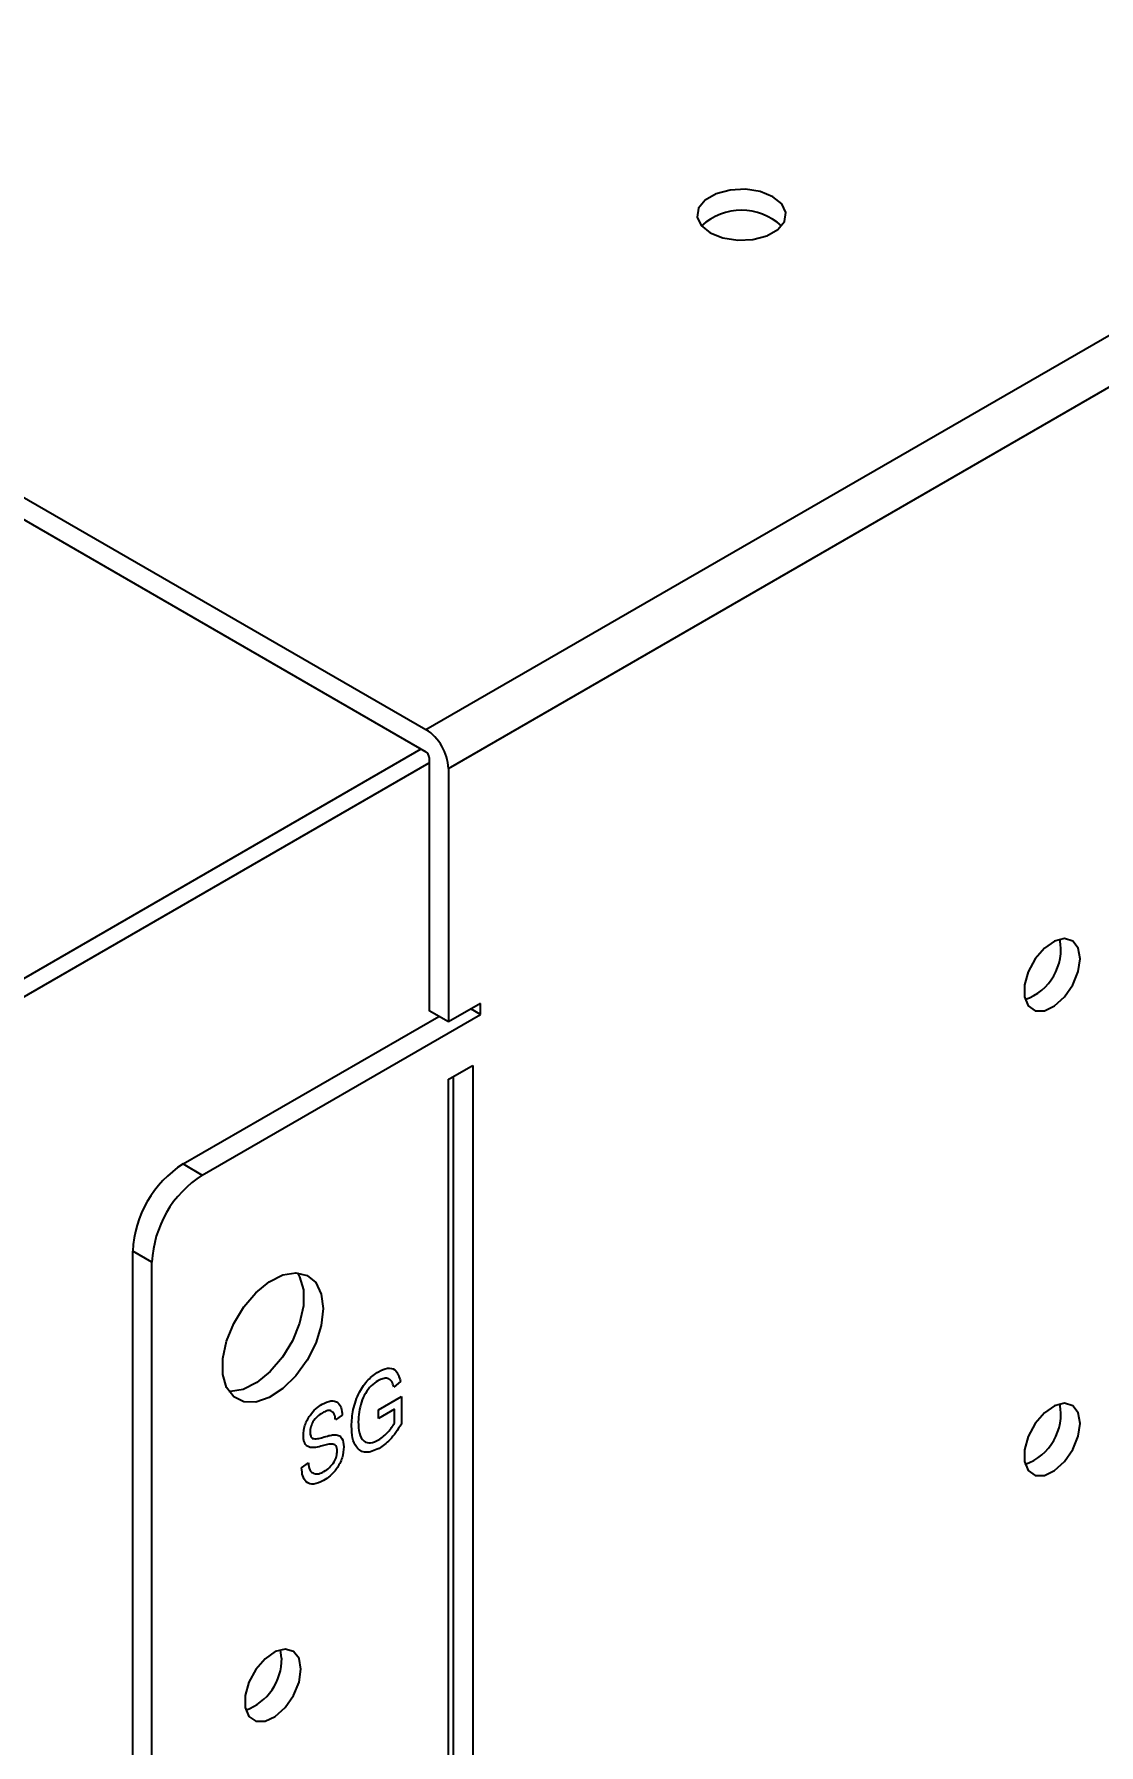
# Model space of a CAD drawing. Extents: x -4 to 14.5, y -14.9 to 0.3.
# Drawn here: x 2.337 to 4.207, y -13.228 to -10.222 of the extents above; entities that cross this region are included whole.
import ezdxf
from ezdxf import colors
from ezdxf.entities.mleader import LeaderData, LeaderLine
from ezdxf.math import Vec2, Vec3

# ---------------------------------------------------------------- set-up
doc = ezdxf.new("R2010")
doc.units = 0
doc.header["$LTSCALE"] = 0.5
doc.header["$MEASUREMENT"] = 0
doc.layers.get('0').update_dxf_attribs({"color": 255, "linetype": 'CONTINUOUS'})
for name, color, linetype in [('FAB DWG', 221, 'CONTINUOUS'), ('Housing', 150, 'CONTINUOUS'), ('Mounting', 4, 'CONTINUOUS')]:
    doc.layers.add(name, color=color, linetype=linetype)
doc.styles.add('LSAD_Standard', font='arial.ttf')

msp = doc.modelspace()

# ---------------------------------------------------------------- linework, layer by layer
at = {"transparency": 16777216}
msp.add_line((2.7717, -13.0756), (2.7698, -13.0608), dxfattribs=at)
at = {"layer": 'Housing', "linetype": 'Continuous', "lineweight": 25, "transparency": 16777216}
for p, q in [((1.7211, -12.226), (3.0166, -11.4781)), ((1.7197, -12.2595), (3.0308, -11.5026))]:
    msp.add_line(p, q, dxfattribs=at)
at = {"layer": 'Housing', "transparency": 16777216}
msp.add_open_spline([(0.3343, -10.1451), (1.812, -10.8774), (1.7043, -12.5231), (1.5967, -14.1688), (3.0744, -14.9012)], degree=3, dxfattribs=at)
at = {"layer": 'Mounting', "linetype": 'Continuous', "lineweight": 25, "transparency": 16777216}
for p, q in [((0.6694, -10.0841), (3.0251, -11.444)), ((0.6694, -10.1231), (3.0251, -11.483)), ((3.0251, -11.444), (5.1464, -10.2194)), ((3.0646, -11.5123), (5.1859, -10.2877)), ((3.0308, -11.4928), (3.0308, -11.9381)), ((3.0646, -11.5123), (3.0646, -11.9576))]:
    msp.add_line(p, q, dxfattribs=at)
at = {"layer": 'Mounting', "transparency": 16777216}
for p, q in [((3.1209, -11.9251), (3.0646, -11.9576)), ((3.1209, -11.9446), (3.1209, -11.9251)), ((2.5985, -12.2071), (3.0477, -11.9479)), ((2.6323, -12.2267), (3.1209, -11.9446)), ((3.0646, -11.9576), (3.0308, -11.9381)), ((3.1209, -11.9446), (3.104, -11.9348)), ((3.0686, -12.0565), (3.104, -12.036)), ((3.104, -12.036), (3.1075, -12.034)), ((3.1075, -12.034), (3.1075, -13.4221)), ((3.0651, -12.0585), (3.0686, -12.0565)), ((3.0651, -13.4466), (3.0651, -12.0585)), ((3.0737, -13.4026), (3.0737, -12.0535)), ((2.5985, -12.2071), (2.6323, -12.2267)), ((2.5439, -12.3798), (2.5101, -12.3602)), ((2.5101, -13.7688), (2.5101, -12.3602)), ((2.5439, -13.7883), (2.5439, -12.3798)), ((2.9806, -12.5893), (2.9688, -12.5996)), ((2.942, -12.6391), (2.9821, -12.6159)), ((2.9821, -12.6159), (2.9821, -12.6643)), ((2.8781, -12.6485), (2.8662, -12.6571)), ((2.9702, -12.6382), (2.942, -12.6545)), ((2.942, -12.6545), (2.942, -12.6391)), ((2.9702, -12.6625), (2.9702, -12.6382)), ((2.8068, -12.7412), (2.8187, -12.7326))]:
    msp.add_line(p, q, dxfattribs=at)
at = {"layer": 'Mounting', "linetype": 'Continuous', "lineweight": 25, "transparency": 16777216, "flags": 128}
for points in [[(3.5245, -10.5714), (3.5467, -10.5803), (3.5729, -10.5844), (3.5998, -10.583), (3.6244, -10.5764), (3.6435, -10.5654), (3.655, -10.5512), (3.6574, -10.5356), (3.6503, -10.5205), (3.6348, -10.5077), (3.6126, -10.4987), (3.5864, -10.4947), (3.5595, -10.496), (3.5349, -10.5026), (3.5158, -10.5137), (3.5043, -10.5279), (3.5019, -10.5435), (3.509, -10.5586), (3.5245, -10.5714)], [(4.1747, -11.8466), (4.1714, -11.8279), (4.1618, -11.8155), (4.1473, -11.8113), (4.1298, -11.8156), (4.1117, -11.828), (4.0954, -11.8468), (4.0831, -11.8694), (4.0766, -11.8927), (4.0766, -11.9137), (4.0831, -11.9295), (4.0954, -11.938), (4.1117, -11.938), (4.1298, -11.9294), (4.1473, -11.9136), (4.1618, -11.8925), (4.1714, -11.8692), (4.1747, -11.8466)], [(4.1747, -12.6631), (4.1714, -12.6444), (4.1618, -12.6321), (4.1473, -12.6278), (4.1298, -12.6321), (4.1117, -12.6445), (4.0954, -12.6633), (4.0831, -12.6859), (4.0766, -12.7093), (4.0766, -12.7303), (4.0831, -12.7461), (4.0954, -12.7545), (4.1117, -12.7545), (4.1298, -12.746), (4.1473, -12.7301), (4.1618, -12.7091), (4.1714, -12.6857), (4.1747, -12.6631)]]:
    msp.add_lwpolyline(points, dxfattribs=at)
at = {"layer": 'Mounting', "transparency": 16777216, "flags": 128}
for points in [[(2.8444, -12.4614), (2.8412, -12.4909), (2.8316, -12.5219), (2.8164, -12.5522), (2.7967, -12.5796), (2.774, -12.602), (2.75, -12.6178), (2.7264, -12.6257), (2.7051, -12.6253), (2.6875, -12.6165), (2.675, -12.5999), (2.6685, -12.5769), (2.6685, -12.5491), (2.675, -12.5186), (2.6875, -12.4876), (2.7051, -12.4585), (2.7264, -12.4334), (2.75, -12.4141), (2.774, -12.4021), (2.7967, -12.3984), (2.8164, -12.403), (2.8316, -12.4158), (2.8412, -12.4358), (2.8444, -12.4614)], [(2.7993, -12.3985), (2.8033, -12.4055), (2.8098, -12.4285), (2.8098, -12.4563), (2.8033, -12.4868), (2.7908, -12.5178), (2.7732, -12.5469), (2.7518, -12.572), (2.7283, -12.5913), (2.7043, -12.6033), (2.6816, -12.6071), (2.679, -12.6069)], [(2.8055, -13.0951), (2.8022, -13.0764), (2.7926, -13.064), (2.7781, -13.0597), (2.7606, -13.0641), (2.7425, -13.0765), (2.7262, -13.0953), (2.714, -13.1178), (2.7074, -13.1412), (2.7074, -13.1622), (2.714, -13.178), (2.7262, -13.1865), (2.7425, -13.1864), (2.7606, -13.1779), (2.7781, -13.1621), (2.7926, -13.141), (2.8022, -13.1176), (2.8055, -13.0951)]]:
    msp.add_lwpolyline(points, dxfattribs=at)
at = {"layer": 'Mounting', "linetype": 'Continuous', "lineweight": 25, "transparency": 16777216}
for centre, radius, start, end in [((3.5796, -10.6348), 0.1033, 47.1431, 132.8569), ((2.9789, -11.5162), 0.0858, 2.6055, 57.3945), ((3.0185, -11.4934), 0.0123, 2.6055, 57.3945), ((4.0471, -11.8301), 0.0936, 289.0645, 10.9409), ((4.0471, -12.6466), 0.0936, 289.0645, 10.9409)]:
    msp.add_arc(centre, radius, start, end, dxfattribs=at)
at = {"layer": 'Mounting', "transparency": 16777216}
for centre, radius, start, end in [((2.702, -12.369), 0.1921, 122.6055, 177.3945), ((2.7358, -12.3885), 0.1921, 122.6055, 177.3945), ((2.6761, -13.0769), 0.0957, 289.8161, 0.8318)]:
    msp.add_arc(centre, radius, start, end, dxfattribs=at)
for points, knots in [([(2.8945, -12.668), (2.895, -12.6585), (2.896, -12.6394), (2.9062, -12.6099), (2.9231, -12.5851), (2.9357, -12.5765), (2.942, -12.5722)], [0, 0, 0, 0, 0.2808705, 0.5607644, 0.7800038, 1, 1, 1, 1]), ([(2.9409, -12.5883), (2.9369, -12.5909), (2.9288, -12.5963), (2.9183, -12.61), (2.9083, -12.6327), (2.9071, -12.6491), (2.9064, -12.6606)], [0, 0, 0, 0, 0.187141, 0.373768, 0.560915, 1, 1, 1, 1]), ([(2.9688, -12.5996), (2.9678, -12.596), (2.9658, -12.5887), (2.9587, -12.5834), (2.9497, -12.5839), (2.9439, -12.5868), (2.9409, -12.5883)], [0, 0, 0, 0, 0.280804, 0.559316, 0.779567, 1, 1, 1, 1]), ([(2.942, -12.5722), (2.9473, -12.5696), (2.9579, -12.5645), (2.9744, -12.5681), (2.9783, -12.5813), (2.9806, -12.5893)], [0, 0, 0, 0, 0.281017, 0.561281, 1, 1, 1, 1]), ([(2.843, -12.6293), (2.8482, -12.6269), (2.8585, -12.6219), (2.8706, -12.6251), (2.877, -12.6352), (2.8778, -12.6441), (2.8781, -12.6485)], [0, 0, 0, 0, 0.280155, 0.559064, 0.779285, 1, 1, 1, 1]), ([(2.8098, -12.6847), (2.8103, -12.6788), (2.8113, -12.6671), (2.8203, -12.6495), (2.8316, -12.6367), (2.8392, -12.6318), (2.843, -12.6293)], [0, 0, 0, 0, 0.279697, 0.558854, 0.77913, 1, 1, 1, 1]), ([(2.8434, -12.6446), (2.8404, -12.6465), (2.8344, -12.6503), (2.8268, -12.6594), (2.8223, -12.6696), (2.8219, -12.6753), (2.8217, -12.6782)], [0, 0, 0, 0, 0.280929, 0.559977, 0.779752, 1, 1, 1, 1]), ([(2.8662, -12.6571), (2.8658, -12.6535), (2.8649, -12.6463), (2.8593, -12.6402), (2.8513, -12.6405), (2.846, -12.6432), (2.8434, -12.6446)], [0, 0, 0, 0, 0.280757, 0.5593, 0.779211, 1, 1, 1, 1]), ([(2.8217, -12.6782), (2.8218, -12.6808), (2.822, -12.6856), (2.8244, -12.6882), (2.8254, -12.6894)], [0, 0, 0, 0, 0.5603736, 1, 1, 1, 1]), ([(2.8436, -12.6877), (2.8474, -12.6866), (2.8541, -12.6845), (2.8606, -12.6835), (2.8635, -12.683)], [0, 0, 0, 0, 0.56013, 1, 1, 1, 1]), ([(2.8635, -12.683), (2.8663, -12.6831), (2.872, -12.6834), (2.8796, -12.6897), (2.8805, -12.6988), (2.8811, -12.7044)], [0, 0, 0, 0, 0.280966, 0.561401, 1, 1, 1, 1]), ([(2.9428, -12.7073), (2.9348, -12.7107), (2.9188, -12.7175), (2.9028, -12.707), (2.8954, -12.6891), (2.8948, -12.6751), (2.8945, -12.668)], [0, 0, 0, 0, 0.279087, 0.558021, 0.778776, 1, 1, 1, 1]), ([(2.9064, -12.6606), (2.9066, -12.6675), (2.9072, -12.6812), (2.9146, -12.6952), (2.9277, -12.6989), (2.9373, -12.6945), (2.9421, -12.6922)], [0, 0, 0, 0, 0.281148, 0.560308, 0.78001, 1, 1, 1, 1]), ([(2.9421, -12.6922), (2.9479, -12.6879), (2.9584, -12.6802), (2.9666, -12.6679), (2.9702, -12.6625)], [0, 0, 0, 0, 0.559294, 1, 1, 1, 1]), ([(2.9821, -12.6643), (2.9757, -12.6743), (2.9641, -12.6921), (2.9493, -12.7026), (2.9428, -12.7073)], [0, 0, 0, 0, 0.560235, 1, 1, 1, 1]), ([(2.8406, -12.7032), (2.8363, -12.7043), (2.8277, -12.7065), (2.8168, -12.7047), (2.8107, -12.6965), (2.8101, -12.6886), (2.8098, -12.6847)], [0, 0, 0, 0, 0.281142, 0.560056, 0.779862, 1, 1, 1, 1]), ([(2.8254, -12.6894), (2.8286, -12.6898), (2.8342, -12.6906), (2.8407, -12.6886), (2.8436, -12.6877)], [0, 0, 0, 0, 0.557866, 1, 1, 1, 1]), ([(2.8692, -12.7117), (2.8691, -12.7098), (2.8689, -12.7062), (2.8669, -12.702), (2.8636, -12.6997), (2.855, -12.6989), (2.847, -12.7013), (2.8406, -12.7032)], [0, 0, 0, 0, 0.124972, 0.249815, 0.374598, 0.499572, 1, 1, 1, 1]), ([(2.8811, -12.7044), (2.8805, -12.7107), (2.8792, -12.7234), (2.8695, -12.7423), (2.8572, -12.7559), (2.8491, -12.7611), (2.8451, -12.7637)], [0, 0, 0, 0, 0.279546, 0.558773, 0.779039, 1, 1, 1, 1]), ([(2.8461, -12.7476), (2.8493, -12.7456), (2.8557, -12.7415), (2.8637, -12.7316), (2.8686, -12.7208), (2.869, -12.7147), (2.8692, -12.7117)], [0, 0, 0, 0, 0.28085, 0.559959, 0.779767, 1, 1, 1, 1]), ([(2.8451, -12.7637), (2.8393, -12.7664), (2.8278, -12.7719), (2.8147, -12.7676), (2.8079, -12.7561), (2.8072, -12.7461), (2.8068, -12.7412)], [0, 0, 0, 0, 0.280063, 0.558927, 0.779176, 1, 1, 1, 1]), ([(2.8187, -12.7326), (2.8192, -12.7369), (2.8203, -12.7455), (2.8274, -12.752), (2.8367, -12.7522), (2.843, -12.7492), (2.8461, -12.7476)], [0, 0, 0, 0, 0.280743, 0.559143, 0.77941, 1, 1, 1, 1])]:
    msp.add_open_spline(points, degree=3, knots=knots, dxfattribs=at)

# ---------------------------------------------------------------- leaders
at = {"layer": 'FAB DWG', "ltscale": 0.5, "transparency": 16777216}
ml = msp.add_multileader_mtext('Standard', dxfattribs=at)
ml.set_content('\\A1;BK00568 (x2)', color=256, style='LSAD_Standard')
ml.set_leader_properties()
ml.build(insert=Vec2(0, 0))
ml.multileader.update_dxf_attribs({"text_left_attachment_type": 2, "dogleg_length": 0.36, "arrow_head_size": 0.1875})
ctx = ml.context
ctx.base_point, ctx.char_height, ctx.arrow_head_size, ctx.landing_gap_size, ctx.plane_origin = Vec3(2.681, -8.3003), 0.1875, 0.1875, 0.09, Vec3(4.5254, 9.0548)
ctx.left_attachment, ctx.text_align_type = 2, 2
notes = []
notes.append((ctx, [(1, (1, 1, 0), (4.7112, -8.2987), (-1, 0), 0.2772, [(0, [(4.4022, -9.2607), (6.7345, -11.0039)], 0, [])])]))
ctx.mtext.insert, ctx.mtext.width, ctx.mtext.defined_height, ctx.mtext.alignment, ctx.mtext.flow_direction = Vec3(4.344, -8.1774), 8.287107, 3.2689, 3, 5
for ctx, leaders in notes:
    for number, flags, end, landing, length, lines in leaders:
        leader = LeaderData()
        leader.index, (leader.has_last_leader_line, leader.has_dogleg_vector, leader.attachment_direction) = number, flags
        leader.last_leader_point, leader.dogleg_vector, leader.dogleg_length = Vec3(end), Vec3(landing), length
        for number, points, colour, breaks in lines:
            line = LeaderLine()
            line.index, line.vertices, line.color, line.breaks = number, Vec3.list(points), colors.encode_raw_color(colour), breaks
            leader.lines.append(line)
        ctx.leaders.append(leader)

doc.saveas('drawing.dxf')
